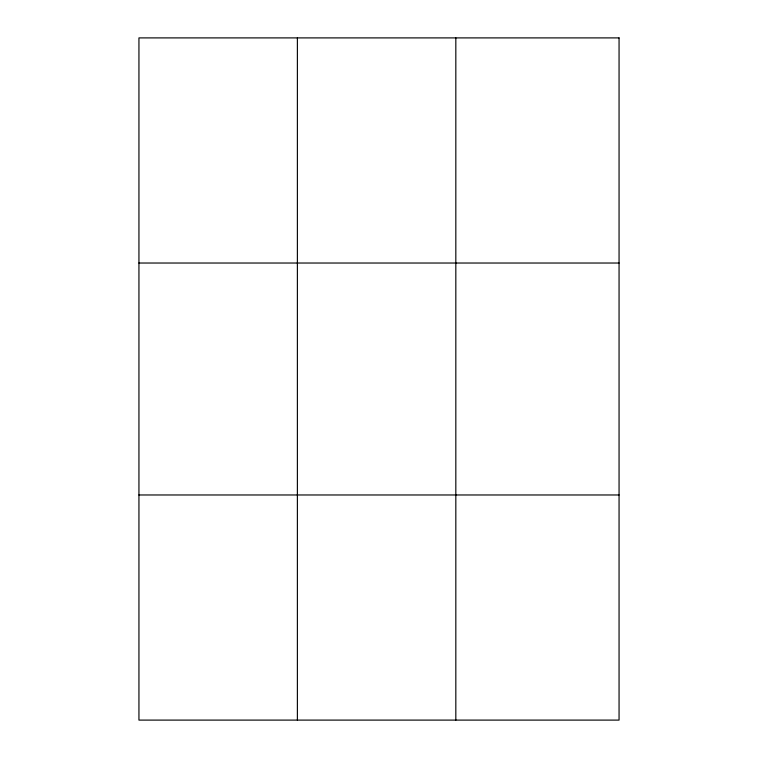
<?xml version="1.0" encoding="UTF-8"?>
<svg xmlns="http://www.w3.org/2000/svg" width="758" height="758" viewBox="0 0 758 758"><rect width="100%" height="100%" fill="white"/><g stroke="black" fill="none" stroke-linecap="round" stroke-linejoin="round"><path stroke-width="1.14" d="M297.382 37.9L297.382 720.1M455.823 37.9L455.823 720.1M138.941 263.026L619.059 263.026M138.941 494.974L619.059 494.974M619.059 37.9L619.059 720.1L138.941 720.1L138.941 37.9L619.059 37.9"/></g></svg>
